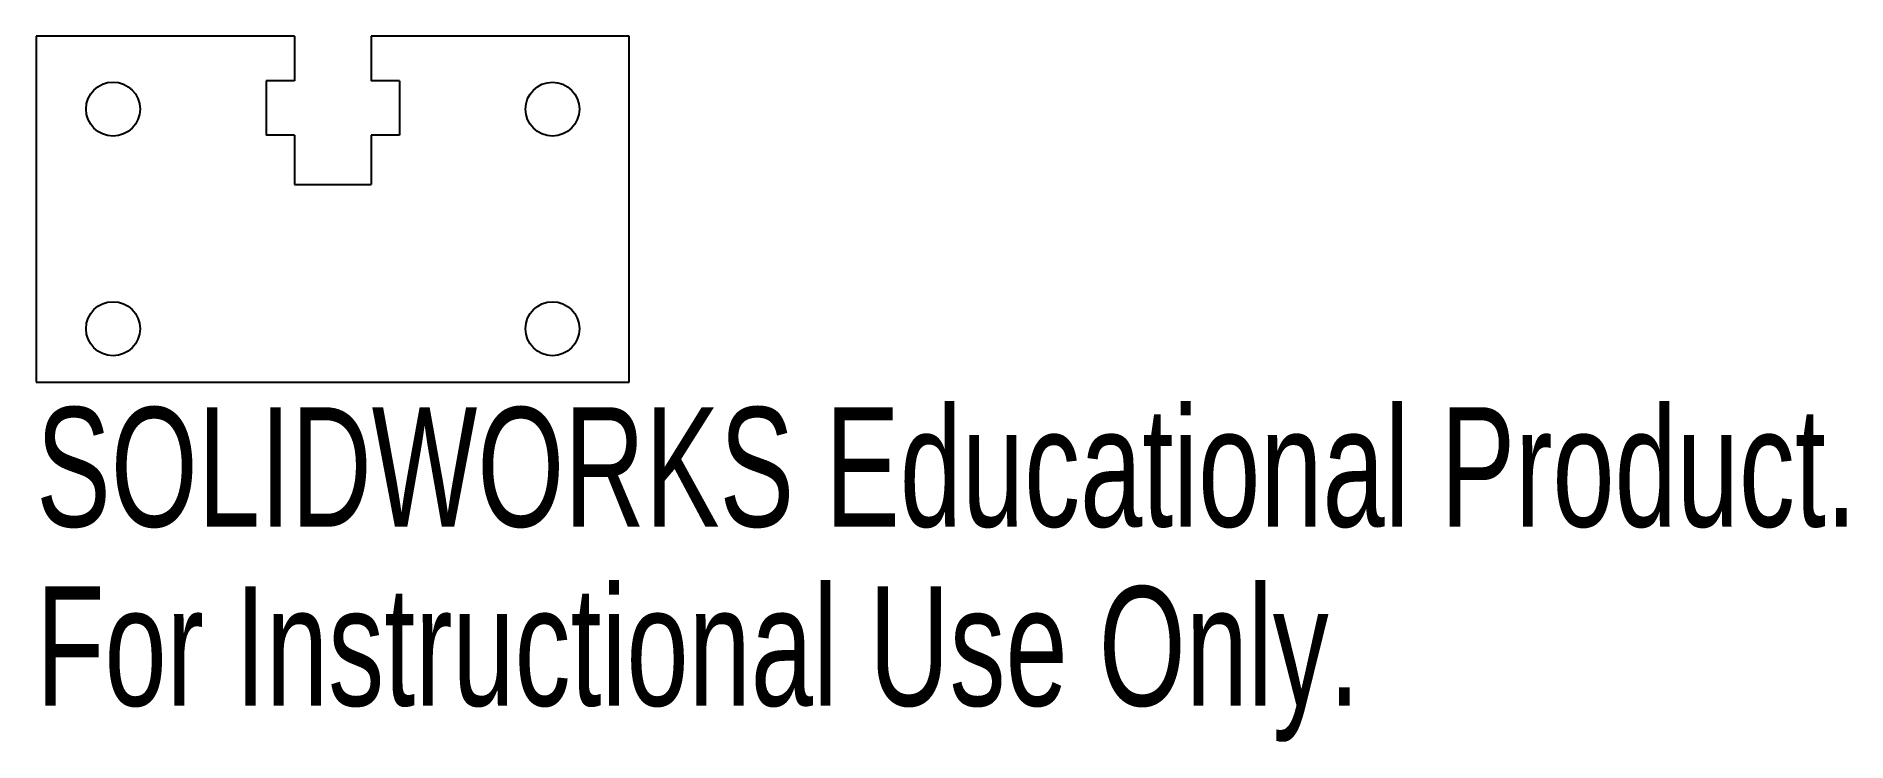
# Model space of a CAD drawing. Header units: millimetres. Extents: x 0 to 73.3, y -14.6 to 14.
import ezdxf

# ---------------------------------------------------------------- set-up
doc = ezdxf.new("R2010")
doc.units = ezdxf.units.MM
doc.styles.add('SLDTEXTSTYLE0', font='TXT', dxfattribs={"width": 0.7})

msp = doc.modelspace()

# ---------------------------------------------------------------- linework, layer by layer
at = {"color": 7, "linetype": 'Continuous', "lineweight": 25}
for p, q in [((10.45, 14), (0, 14)), ((0, 14), (0, 0)), ((10.45, 14), (10.45, 12.2)), ((13.55, 14), (13.55, 12.2)), ((24, 14), (13.55, 14)), ((24, 0), (24, 14)), ((9.3, 12.2), (9.3, 10)), ((10.45, 12.2), (9.3, 12.2)), ((14.7, 12.2), (13.55, 12.2)), ((14.7, 12.2), (14.7, 10)), ((10.45, 10), (9.3, 10)), ((10.45, 10), (10.45, 8)), ((13.55, 10), (13.55, 8)), ((14.7, 10), (13.55, 10)), ((10.45, 8), (13.55, 8)), ((0, 0), (24, 0))]:
    msp.add_line(p, q, dxfattribs=at)
for centre in [(3.11, 11.05), (20.89, 11.049), (3.11, 2.16), (20.89, 2.159)]:
    msp.add_circle(centre, 1.092, dxfattribs=at)

# ---------------------------------------------------------------- texts
at = {"color": 7, "linetype": 'Continuous', "char_height": 4.83362, "attachment_point": 1, "style": 'SLDTEXTSTYLE0'}
for s, insert in [('SOLIDWORKS Educational Product.', (0, -1.02)), ('For Instructional Use Only.', (0, -8.27))]:
    msp.add_mtext(s, dxfattribs=dict(at, insert=insert))

doc.saveas('drawing.dxf')
